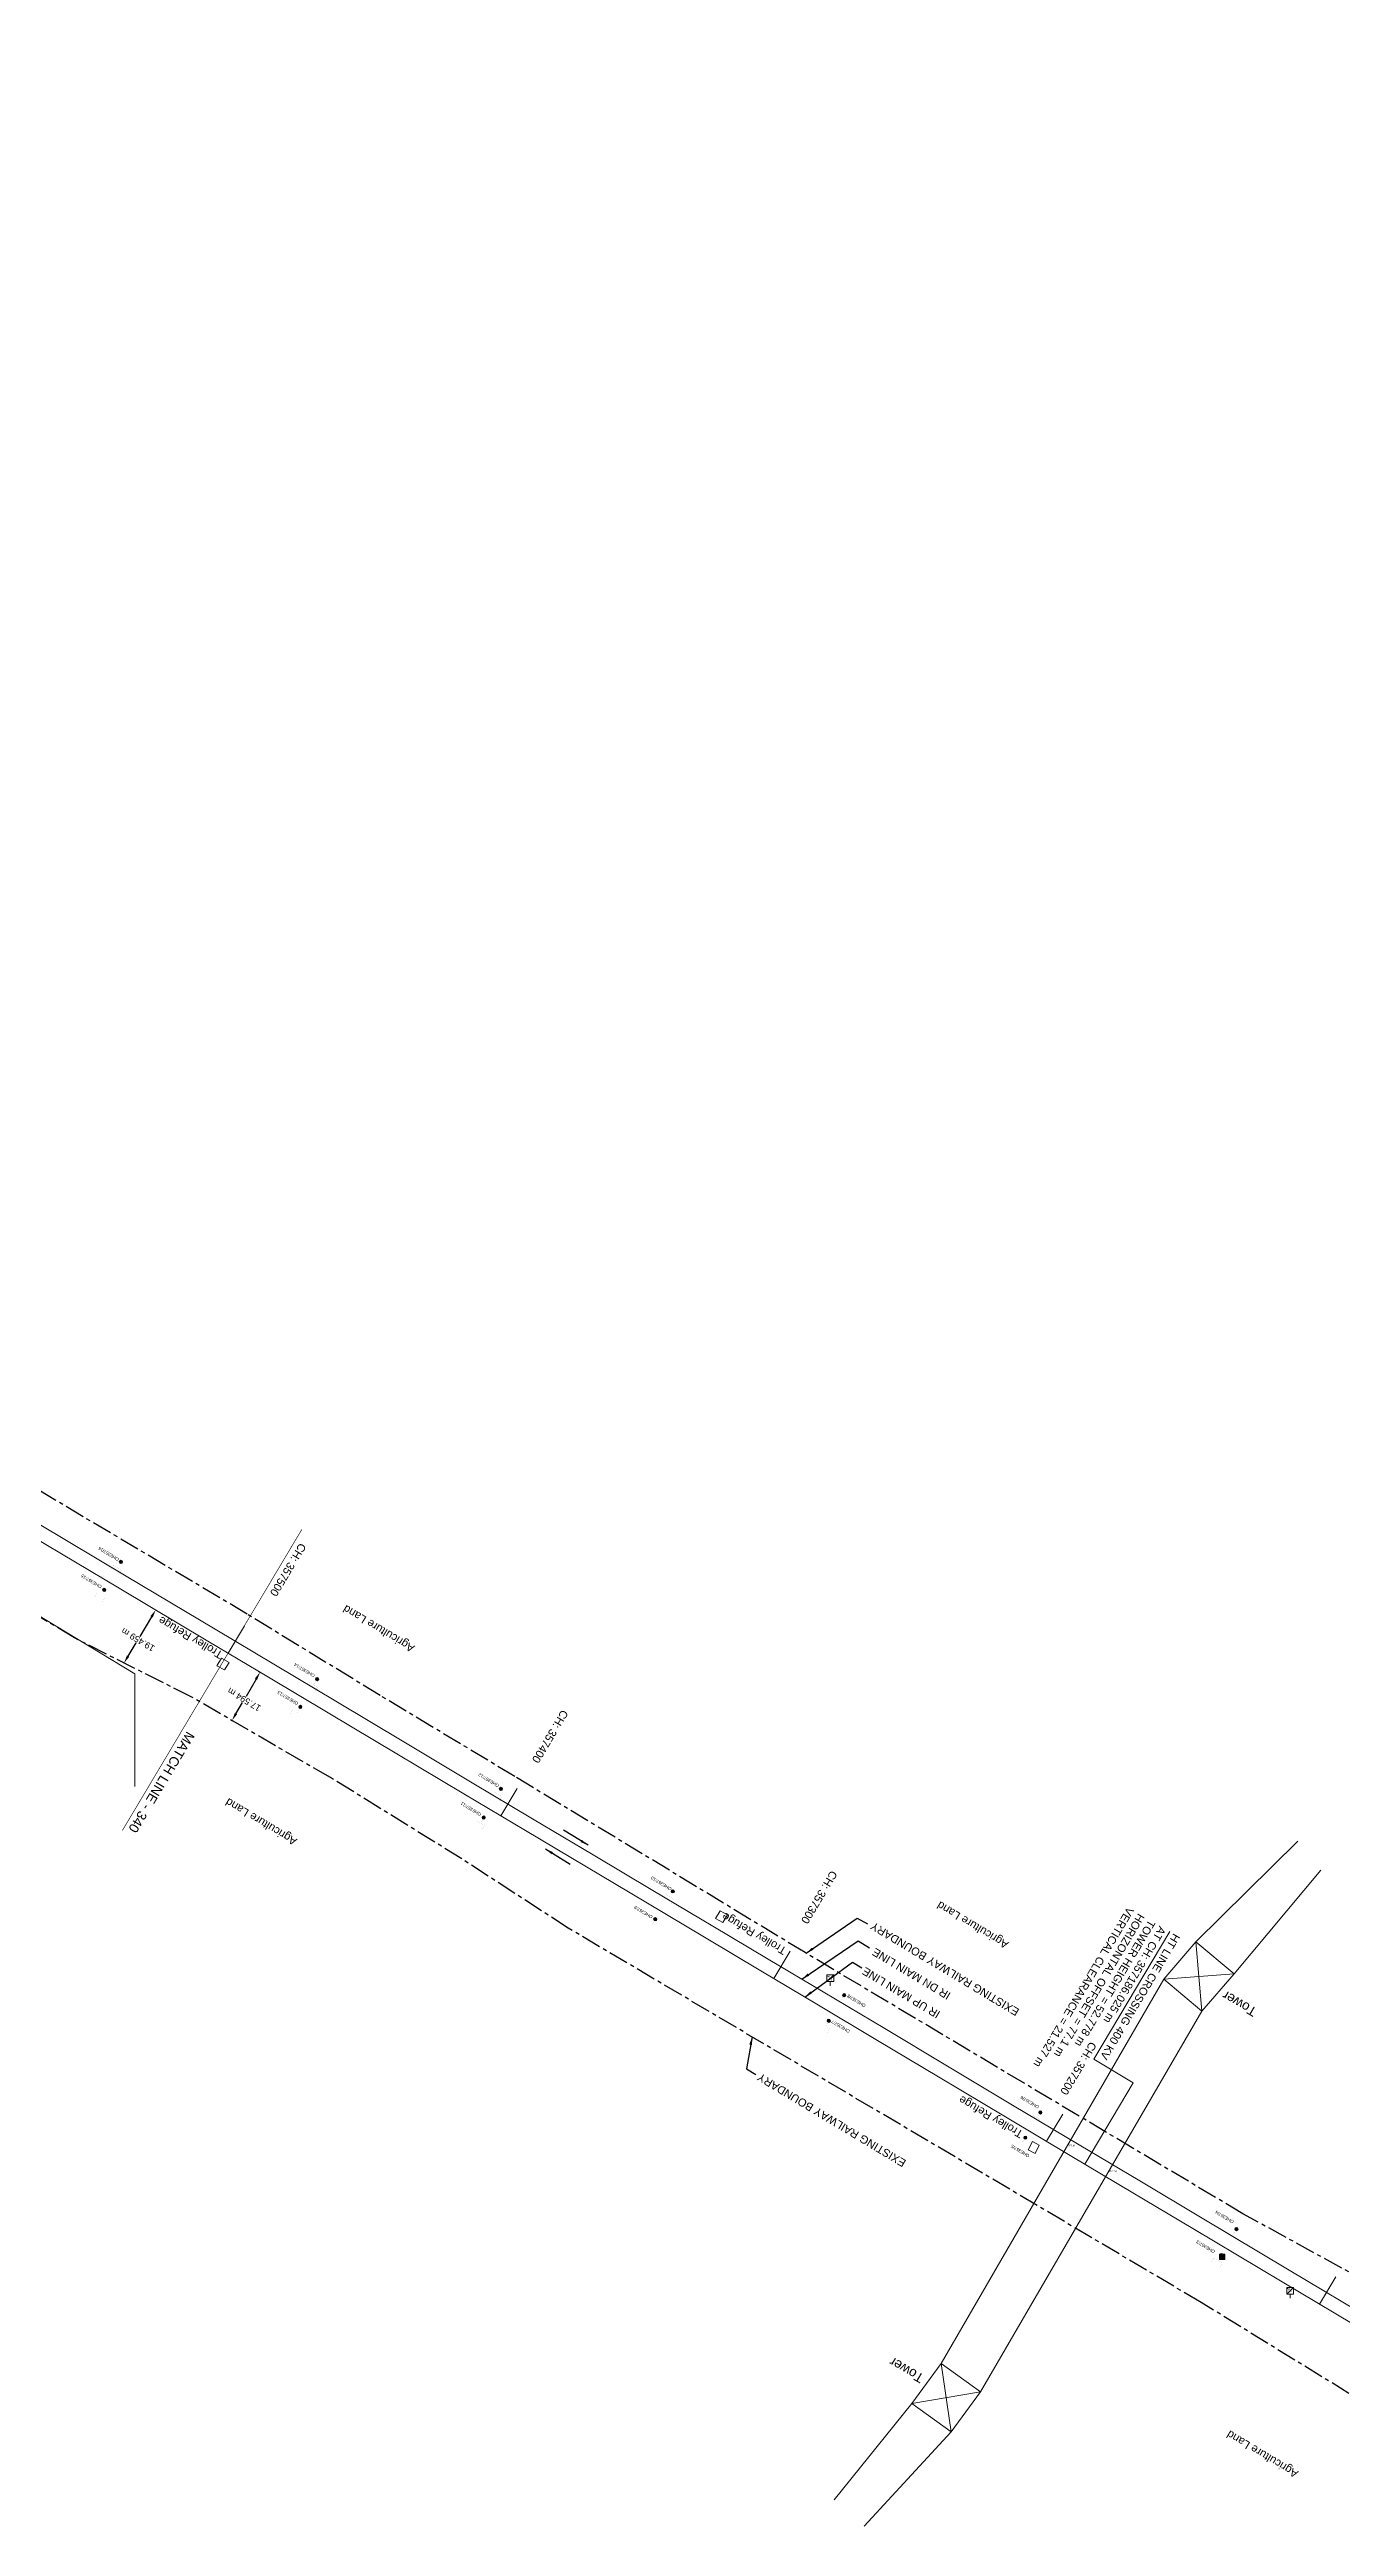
# Model space of a CAD drawing. Header units: metres. Extents: x 593168 to 611286, y 3401475 to 3412398.
# Drawn here: x 596190 to 596597, y 3410230 to 3411010 of the extents above; entities that cross this region are included whole.
import ezdxf
from ezdxf.enums import TextEntityAlignment as Align

# ---------------------------------------------------------------- set-up
doc = ezdxf.new("R2010")
doc.units = ezdxf.units.M
doc.header["$MEASUREMENT"] = 0
doc.linetypes.add('CENTER', pattern=[2, 1.25, -0.25, 0.25, -0.25])
doc.linetypes.add('PHANTOM2', pattern=[1.25, 0.625, -0.125, 0.125, -0.125, 0.125, -0.125])
doc.layers.get('Defpoints').update_dxf_attribs({"lineweight": 0})
for name, color, linetype, lineweight in [('Bench_Mark', 7, 'Continuous', 0), ('Compound Wall', 251, 'Continuous', 0), ('DFCC BOUNDARY', 6, 'CENTER', 0), ('Existing IR Chainage', 7, 'Continuous', 0), ('Existing IR Track', 7, 'Continuous', 0), ('HT & LT DETAILS IN PLAN', 7, 'Continuous', 0), ('OHE MAST', 8, 'Continuous', 0), ('OHE MAST TEXT', 8, 'Continuous', 0), ('Pow_Line', 134, 'Continuous', 0), ('PWR_LINE', 134, 'POWER', 0), ('Side Details', 251, 'Continuous', 0), ('Text1', 251, 'Continuous', 0), ('Tower', 7, 'Continuous', 0), ('Trolley Stand', 251, 'Continuous', 0), ('WL', 7, 'Continuous', 0)]:
    doc.layers.add(name, color=color, linetype=linetype, lineweight=lineweight)
doc.layers.add('Existing Railway Boundary', color=7, linetype='CENTER')
doc.layers.add('MATCH LINE', color=7, linetype='Continuous')
doc.styles.add('CUT-FILL', font='cut-fill.shx', dxfattribs={"height": 2})
doc.styles.get("Standard").update_dxf_attribs({"font": 'arial.ttf'})
doc.styles.add('Style-Arial', font='arial.ttf')
doc.linetypes.add('POWER', pattern='A,10,-0.2,[131,ltypeshp.shx,S=0.4,R=0,X=-0.2,Y=0],-0.2,[131,ltypeshp.shx,S=0.4,R=180,X=1.2,Y=0],-1.2,-0.2,[131,ltypeshp.shx,S=0.4,R=0,X=-0.2,Y=0],-0.2,[131,ltypeshp.shx,S=0.4,R=180,X=1.2,Y=0],-1.2,-0.2,[131,ltypeshp.shx,S=0.4,R=0,X=-0.2,Y=0],-0.2,[131,ltypeshp.shx,S=0.4,R=180,X=1.2,Y=0],-1.2', length=14.8)
doc.dimstyles.new('ISO-25', dxfattribs={"dimtxt": 2.5, "dimasz": 2.5, "dimexe": 1.25, "dimexo": 0.625, "dimtad": 1, "dimtxsty": 'Standard', "dimcen": 2.5, "dimadec": 0, "dimazin": 0, "dimtfac": 1, "dimtmove": 0, "dimatfit": 3, "dimfxl": 1, "dimarcsym": 0})
doc.dimstyles.get("Standard").update_dxf_attribs({"dimtxt": 2.5, "dimasz": 0.18, "dimexe": 0.18, "dimexo": 0.0625, "dimgap": 0.09, "dimtad": 0, "dimtih": 1, "dimtoh": 1, "dimdec": 3, "dimzin": 0, "dimdsep": 46, "dimtxsty": 'Standard', "dimcen": 0.09, "dimaunit": 1, "dimadec": 4, "dimazin": 0, "dimtfac": 1, "dimtdec": 3, "dimtofl": 0, "dimtmove": 0, "dimatfit": 3, "dimfxl": 1, "dimtolj": 1, "dimtzin": 0, "dimarcsym": 0})

# ---------------------------------------------------------------- blocks, each defined once
blk = doc.blocks.new('WL')
at = {"layer": 'WL'}
for p, q in [((1.07, 3.42), (-1.06, 3.42)), ((-1.06, 3.42), (-1.06, 1.29)), ((-1.06, 1.29), (1.07, 1.29)), ((0, 1.29), (0, 0)), ((1.07, 1.29), (1.07, 3.42))]:
    blk.add_line(p, q, dxfattribs=at)
blk.add_lwpolyline([(-1.06, 1.29), (1.07, 3.42)], dxfattribs=at)
at = {"layer": 'WL', "style": 'CUT-FILL'}
for s, p in [('W', (-0.08, 3.25)), ('L', (0.61, 2.26))]:
    blk.add_text(s, height=0.739, rotation=180, dxfattribs=at).set_placement(p)
blk = doc.blocks.new('OHE MAST')
h = blk.add_hatch(color=256)
h.dxf.hatch_style = 1
edge = h.paths.add_edge_path()
edge.add_arc((0, 0), 0.514, 0, 360)
at = {"const_width": 0.01}
for points in [[(1.5, 3.5), (1.5, 2), (-1.5, 2), (-1.5, 3.5)], [(0, 2), (0, 0)]]:
    blk.add_lwpolyline(points, dxfattribs=at)
blk.add_circle((0, 0), 0.514)
blk = doc.blocks.new('*D197')
at = {"layer": 'Defpoints', "color": 0, "linetype": 'ByBlock', "ltscale": 5, "transparency": 16777216}
for p in [(596255.69, 3410499.64), (596246.87, 3410484.42), (596247.49, 3410484.06)]:
    blk.add_point(p, dxfattribs=at)
at = {"layer": 'DFCC BOUNDARY', "color": 0, "linetype": 'ByBlock', "lineweight": -2, "ltscale": 5, "transparency": 16777216}
for p, q in [((596255.8, 3410499.58), (596256.42, 3410499.22)), ((596255.06, 3410497.12), (596251.9, 3410491.67)), ((596246.98, 3410484.36), (596247.6, 3410484)), ((596248.74, 3410486.22), (596250.75, 3410489.69))]:
    blk.add_line(p, q, dxfattribs=at)
at = {"layer": 'DFCC BOUNDARY', "color": 0, "linetype": 'ByBlock', "ltscale": 5, "transparency": 16777216}
for points in [[(596254.7, 3410497.33), (596255.42, 3410496.91), (596256.32, 3410499.28)], [(596248.38, 3410486.43), (596249.11, 3410486.02), (596247.49, 3410484.06)]]:
    blk.add_solid(points, dxfattribs=at)
at = {"layer": 'DFCC BOUNDARY', "color": 0, "linetype": 'ByBlock', "ltscale": 5, "transparency": 16777216, "insert": (596251.33, 3410490.68), "char_height": 2, "attachment_point": 5, "rotation": 149, "style": 'Style-Arial'}
blk.add_mtext('\\A1;17.594 m', dxfattribs=at)
blk = doc.blocks.new('TerminatorOpen_0.5')
at = {"color": 0, "linetype": 'ByBlock', "lineweight": -2}
for q in [(-1, 0.25), (-1, 0), (-1, -0.25)]:
    blk.add_line((0, 0), q, dxfattribs=at)
blk = doc.blocks.new('*D198')
at = {"layer": 'Defpoints', "color": 0, "linetype": 'ByBlock', "ltscale": 5, "transparency": 16777216}
for p in [(596223.28, 3410518.98), (596223.47, 3410518.87), (596213.3, 3410502.28)]:
    blk.add_point(p, dxfattribs=at)
at = {"layer": 'DFCC BOUNDARY', "color": 0, "linetype": 'ByBlock', "lineweight": -2, "ltscale": 5, "transparency": 16777216}
for p, q in [((596222.19, 3410516.72), (596218.48, 3410510.52)), ((596223.39, 3410518.92), (596223.58, 3410518.8)), ((596214.78, 3410504.31), (596217.31, 3410508.55)), ((596213.41, 3410502.21), (596213.6, 3410502.1))]:
    blk.add_line(p, q, dxfattribs=at)
at = {"layer": 'DFCC BOUNDARY', "color": 0, "linetype": 'ByBlock', "ltscale": 5, "transparency": 16777216}
for points in [[(596221.83, 3410516.94), (596222.55, 3410516.51), (596223.47, 3410518.87)], [(596214.42, 3410504.52), (596215.13, 3410504.1), (596213.49, 3410502.16)]]:
    blk.add_solid(points, dxfattribs=at)
at = {"layer": 'DFCC BOUNDARY', "color": 0, "linetype": 'ByBlock', "ltscale": 5, "transparency": 16777216, "insert": (596217.9, 3410509.53), "char_height": 2, "attachment_point": 5, "rotation": 149, "style": 'Style-Arial'}
blk.add_mtext('\\A1;19.459 m', dxfattribs=at)
blk = doc.blocks.new('BM')
blk.add_hatch(color=256).paths.add_polyline_path([(-0.88, 0.88), (-0.88, -0.88), (0.88, -0.88), (0.88, 0.88)])
for p, q in [((0.88, 0.88), (-0.88, 0.88)), ((-0.88, 0.88), (-0.88, -0.88)), ((0.88, -0.88), (0.88, 0.88)), ((-0.88, -0.88), (0.88, -0.88))]:
    blk.add_line(p, q)

msp = doc.modelspace()

# ---------------------------------------------------------------- linework, layer by layer
at = {"layer": 'Compound Wall'}
for points in [[(596216.8592, 3410496.3985, 256.404), (596216.9555, 3410498.7317, 256.5359), (596142.0295, 3410544.1057, 254.6125), (595998.0843, 3410629.459, 257.8625)], [(596216.8592, 3410496.3985, 256.404), (596216.9555, 3410498.7317, 256.5359), (596142.0295, 3410544.1057, 254.6125), (595998.0843, 3410629.459, 257.8625)], [(596216.8592, 3410496.3985, 256.404), (596216.922, 3410463.3341, 257.1333)]]:
    msp.add_polyline3d(points, dxfattribs=at)
at = {"layer": 'Existing IR Chainage', "color": 7, "linetype": 'Continuous', "lineweight": 13, "flags": 128}
for points in [[(596251.3768, 3410513.8571), (596246.2576, 3410505.2668)], [(596337.2527, 3410462.6119), (596332.1303, 3410454.0234)], [(596423.148, 3410411.4032), (596418.0242, 3410402.8156)], [(596509.0259, 3410360.1598), (596503.8982, 3410351.5746)], [(596594.9105, 3410308.9374), (596589.7832, 3410300.3519)]]:
    msp.add_lwpolyline(points, dxfattribs=at)
at = {"layer": 'Existing IR Track', "color": 0, "lineweight": 15, "flags": 128}
for points in [[(596608.1158, 3410294.4054), (596580.2867, 3410311.0307), (596552.3889, 3410327.6969), (596533.2762, 3410339.0893), (596514.1136, 3410350.5114), (596493.2165, 3410363.004), (596472.2002, 3410375.5677), (596452.9377, 3410387.073), (596433.5845, 3410398.6324), (596416.2408, 3410408.9654), (596398.894, 3410419.3002), (596379.986, 3410430.5534), (596361.1413, 3410441.7689), (596342.0768, 3410453.1532), (596323.0983, 3410464.4862), (596301.5998, 3410477.3278), (596280.1484, 3410490.1412), (596261.1948, 3410501.4512), (596242.2044, 3410512.7832), (596214.2067, 3410529.5171), (596186.2954, 3410546.1995)], [(596605.8917, 3410290.7318), (596578.0791, 3410307.3417), (596549.9013, 3410324.1695), (596531.0598, 3410335.3876), (596511.8521, 3410346.8239), (596490.9898, 3410359.2844), (596469.9118, 3410371.8737), (596450.6964, 3410383.3301), (596431.6069, 3410394.7114), (596413.9989, 3410405.2173), (596396.7737, 3410415.4949), (596377.7544, 3410426.8249), (596339.8438, 3410449.4228), (596320.4404, 3410460.9957), (596299.3616, 3410473.5886), (596277.7745, 3410486.485), (596258.9508, 3410497.7025), (596239.8333, 3410509.0952), (596211.9519, 3410525.7502), (596184.4915, 3410542.1537)]]:
    msp.add_lwpolyline(points, dxfattribs=at)
at = {"layer": 'Existing Railway Boundary', "ltscale": 5}
for points in [[(596623.1238, 3410297.2414), (596565.7099, 3410328.7441), (596427.9027, 3410410.979), (596336.5641, 3410466.3901), (596294.1327, 3410491.9209), (596252.2462, 3410517.5825), (596122.0216, 3410594.9779), (596041.2343, 3410642.8592), (595950.3874, 3410695.8455), (595923.2487, 3410712.1863), (595898.0299, 3410726.5886), (595863.6515, 3410747.1001), (595773.0721, 3410801.8182), (595724.1058, 3410831.245), (595686.0849, 3410853.8196), (595607.5762, 3410900.8377), (595422.7043, 3411010.1706)], [(596667.2219, 3410230.3128), (596552.5715, 3410300.8278), (596353.2672, 3410418.7139), (596319.8018, 3410440.5095), (596278.5061, 3410466.0808), (596234.8081, 3410491.4151), (596197.8735, 3410510.0694), (596147.1649, 3410540.8969), (596061.8544, 3410591.7041), (596019.4509, 3410617.0475), (595935.1346, 3410669.1451), (595882.345, 3410700.8951), (595847.8965, 3410722.1304), (595812.6684, 3410741.815), (595784.8688, 3410757.8556), (595756.8821, 3410774.948), (595709.6343, 3410802.9031), (595669.8324, 3410826.98), (595399.9234, 3410989.4837)]]:
    msp.add_lwpolyline(points, dxfattribs=at)
at = {"layer": 'HT & LT DETAILS IN PLAN', "lineweight": 13, "flags": 128}
msp.add_lwpolyline([(596515.8995, 3410344.4152), (596531.1466, 3410370.0231), (596518.7238, 3410377.4197), (596542.6751, 3410417.6468)], dxfattribs=at)
msp.add_lwpolyline([(596515.8995, 3410344.4152), (596531.1466, 3410370.0231), (596518.7238, 3410377.4197), (596542.6751, 3410417.6468)], dxfattribs=at)
at = {"layer": 'MATCH LINE', "linetype": 'PHANTOM2', "ltscale": 15, "const_width": 0.2}
msp.add_lwpolyline([(596269.491, 3410544.2535), (596212.9774, 3410449.4211)], dxfattribs=at)
at = {"layer": 'Pow_Line'}
for points in [[(596550.8999, 3410414.4248, 256.0531), (596582.999, 3410446.0776, 0)], [(596562.9138, 3410404.3215, 256.0531), (596590.2511, 3410436.9431, 0)], [(596461.457, 3410268.9952, 256.5489), (596436.993, 3410238.7296, 0)], [(596473.8355, 3410260.1514, 256.5119), (596446.4326, 3410230.3671, -0.0001)]]:
    msp.add_polyline3d(points, dxfattribs=at)
at = {"layer": 'PWR_LINE', "flags": 128}
for points, elevation in [([(596540.7632, 3410402.6751), (596470.6828, 3410281.577)], 256.331), ([(596540.7632, 3410402.6751), (596470.6828, 3410281.577)], 256.331), ([(596483.0612, 3410272.7331), (596552.777, 3410392.5719)], 256.5829), ([(596483.0612, 3410272.7331), (596552.777, 3410392.5719)], 256.5829)]:
    msp.add_lwpolyline(points, dxfattribs=dict(at, elevation=elevation))
at = {"layer": 'Tower'}
for points in [[(596552.777, 3410392.5719, 256.28), (596540.7632, 3410402.6751, 256.331), (596550.8999, 3410414.4248, 256.0531), (596562.9138, 3410404.3215, 256.0531)], [(596552.777, 3410392.5719, 256.28), (596540.7632, 3410402.6751, 256.331), (596550.8999, 3410414.4248, 256.0531), (596562.9138, 3410404.3215, 256.0531)], [(596483.0612, 3410272.7331, 256.5829), (596473.8355, 3410260.1514, 256.5119), (596461.457, 3410268.9952, 256.5489), (596470.6828, 3410281.577, 256.5489)], [(596483.0612, 3410272.7331, 256.5829), (596473.8355, 3410260.1514, 256.5119), (596461.457, 3410268.9952, 256.5489), (596470.6828, 3410281.577, 256.5489)]]:
    msp.add_polyline3d(points, close=True, dxfattribs=at)
for points in [[(596552.777, 3410392.5719, 256.28), (596550.8999, 3410414.4248, 256.0531)], [(596552.777, 3410392.5719, 256.28), (596550.8999, 3410414.4248, 256.0531)], [(596540.7632, 3410402.6751, 256.331), (596562.9138, 3410404.3215, 256.0531)], [(596540.7632, 3410402.6751, 256.331), (596562.9138, 3410404.3215, 256.0531)], [(596473.8355, 3410260.1514, 256.5119), (596470.6828, 3410281.577, 256.5489)], [(596473.8355, 3410260.1514, 256.5119), (596470.6828, 3410281.577, 256.5489)], [(596483.0612, 3410272.7331, 256.5829), (596461.457, 3410268.9952, 256.5489)], [(596483.0612, 3410272.7331, 256.5829), (596461.457, 3410268.9952, 256.5489)]]:
    msp.add_polyline3d(points, dxfattribs=at)
at = {"layer": 'Trolley Stand'}
for points in [[(596245.091, 3410499.9769, 257.8985), (596246.5785, 3410502.3647, 257.9065), (596244.2059, 3410503.6897, 257.9195), (596242.7185, 3410501.3018, 257.9195)], [(596402.0413, 3410420.4476, 258.0465), (596399.7176, 3410421.7071, 258.0025), (596401.1191, 3410424.1335, 258.0085), (596403.4431, 3410422.8739, 258.0085)], [(596500.3001, 3410347.7236, 258.0475), (596498.1417, 3410348.8941, 258.0455), (596499.4336, 3410351.4989, 258.0225), (596501.5919, 3410350.3285, 258.0225)]]:
    msp.add_polyline3d(points, close=True, dxfattribs=at)

# ---------------------------------------------------------------- block references
at = {"layer": 'Bench_Mark'}
msp.add_blockref('BM', (596559.175, 3410315.211, 257.194), dxfattribs=at)
at = {"layer": 'OHE MAST', "rotation": 149.0208306544456}
for p in [(596212.5063, 3410533.9843), (596207.2669, 3410525.1757), (596274.2863, 3410497.0987), (596269.0122, 3410488.3655), (596332.1434, 3410462.5448), (596326.7182, 3410453.4966), (596386.2148, 3410430.28), (596380.7135, 3410421.4786), (596440.1868, 3410397.6262), (596435.3482, 3410389.5324), (596501.9434, 3410360.6815), (596497.2065, 3410352.7159), (596563.6426, 3410323.9524), (596558.9023, 3410315.7861)]:
    msp.add_blockref('OHE MAST', p, dxfattribs=at)
at = {"layer": 'WL', "xscale": 0.9997078270025586, "yscale": 0.9997078270025586, "zscale": 0.9997078270025586}
for p in [(596435.8144, 3410400.5687, 257.9615), (596580.5624, 3410302.1506, 256.406)]:
    msp.add_blockref('WL', p, dxfattribs=at)

# ---------------------------------------------------------------- texts
at = {"layer": 'Existing IR Chainage', "color": 7, "lineweight": 0, "char_height": 2.5, "attachment_point": 6, "line_spacing_factor": 0.60036, "style": 'Style-Arial'}
for s, insert, rotation in [('CH: 357500', (596260.3618, 3410523.5247), 239.2079729), ('CH: 357400', (596342.8504, 3410471.0323), 239.1866986), ('CH: 357300', (596427.5562, 3410420.4178), 239.1773106), ('CH: 357200', (596509.1326, 3410366.5266), 239.1513197)]:
    msp.add_mtext(s, dxfattribs=dict(at, insert=insert, rotation=rotation))
at = {"layer": 'Existing IR Track', "color": 7, "lineweight": -3}
for s, p in [('IR DN MAIN LINE', (596449.3671, 3410411.5)), ('IR UP MAIN LINE', (596446.2085, 3410405.4861))]:
    msp.add_text(s, height=2.5, rotation=149, dxfattribs=at).set_placement(p, align=Align.MIDDLE_RIGHT)
at = {"layer": 'Existing Railway Boundary', "linetype": 'Continuous', "ltscale": 5}
for p in [(596449.4741, 3410420.7321, -523.9387), (596413.8345, 3410373.1548, 613.7163)]:
    msp.add_text('EXISTING RAILWAY BOUNDARY', height=2.5, rotation=149, dxfattribs=at).set_placement(p, align=Align.RIGHT)
at = {"layer": 'HT & LT DETAILS IN PLAN', "style": 'Style-Arial'}
for s, rotation, p in [('VERTICAL CLEARANCE = 21.527 m', 239.1160485, (596529.3889, 3410425.5479)), ('VERTICAL CLEARANCE = 21.527 m', 239.1160485, (596529.3889, 3410425.5479)), ('HORIZONTAL OFFSET = 77.1 m', 239.1160485, (596532.7436, 3410423.5537)), ('HORIZONTAL OFFSET = 77.1 m', 239.1160485, (596532.7436, 3410423.5537)), ('TOWER HEIGHT = 52.778 m', 239.1160485, (596536.0983, 3410421.5595)), ('TOWER HEIGHT = 52.778 m', 239.1160485, (596536.0983, 3410421.5595)), ('AT CH: 357186.025 m', 239.2302956, (596539.453, 3410419.5652)), ('AT CH: 357186.025 m', 239.2302956, (596539.453, 3410419.5652)), ('HT LINE CROSSING 400 KV', 239.2302956, (596543.8922, 3410417.2476)), ('HT LINE CROSSING 400 KV', 239.2302956, (596543.8922, 3410417.2476))]:
    msp.add_text(s, height=2.5, rotation=rotation, dxfattribs=at).set_placement(p)
at = {"layer": 'MATCH LINE', "linetype": 'Continuous'}
msp.add_text('MATCH LINE - 340', height=3, rotation=239.0346667, dxfattribs=at).set_placement((596233.3272, 3410480.8662))
at = {"layer": 'OHE MAST TEXT'}
for s, p in [('OHE357/16', (596212.0169, 3410535.0694, 257.505)), ('OHE357/15', (596206.5887, 3410526.4594, 257.528)), ('OHE357/14', (596273.6893, 3410498.4632, 257.648)), ('OHE357/13', (596268.4766, 3410489.7124, 257.66)), ('OHE357/12', (596331.687, 3410463.8311, 257.813)), ('OHE357/11', (596326.0895, 3410454.7642, 257.65)), ('OHE357/10', (596385.9926, 3410431.3279, 257.797)), ('OHE357/9', (596380.0093, 3410422.5008, 257.669)), ('OHE357/8', (596447.066, 3410394.5705, 257.792)), ('OHE357/7', (596442.1117, 3410386.5023, 257.724)), ('OHE357/6', (596501.6224, 3410362.6556, 257.914)), ('OHE357/5', (596498.6442, 3410347.279, 257.839)), ('OHE357/4', (596562.9679, 3410326.5137, 257.763)), ('OHE357/3', (596557.0116, 3410317.1343, 257.751))]:
    msp.add_text(s, height=1, rotation=149, dxfattribs=at).set_placement(p)
at = {"layer": 'Side Details'}
for p in [(596305.1928, 3410507.4976, 156.3202), (596268.1922, 3410446.6793, 156.3202), (596492.1654, 3410414.1803, 156.3202), (596583.3512, 3410247.5785, 156.3202)]:
    msp.add_text('Agriculture Land', height=2.5, rotation=149, dxfattribs=at).set_placement(p)
at = {"layer": 'Text1'}
for p in [(596244.8556, 3410505.5238, -0.5208), (596244.8556, 3410505.5238, -0.5208), (596422.2807, 3410412.3016, -0.5208), (596422.2807, 3410412.3016, -0.5208), (596496.7816, 3410354.5961, -0.5208), (596496.7816, 3410354.5961, -0.5208)]:
    msp.add_text('Trolley Refuge', height=2.5, rotation=149.7733763, dxfattribs=at).set_placement(p)
at = {"layer": 'Tower', "color": 7}
for p in [(596570.399, 3410393.2859, 156.3202), (596465.5956, 3410277.8957, 156.3202)]:
    msp.add_text('Tower', height=3, rotation=149.7733763, dxfattribs=at).set_placement(p)
at = {"layer": 'Tower'}
for s, p in [('HT22.81', (596510.266, 3410349.9763, 256.331)), ('HT22.30', (596523.2927, 3410341.8895, 256.28))]:
    msp.add_text(s, height=0.5, dxfattribs=at).set_placement(p)

# ---------------------------------------------------------------- dimensions: what is measured, and where the dimension line sits
at = {"layer": 'DFCC BOUNDARY', "color": 7, "linetype": 'ByBlock', "ltscale": 5}
for base, p1, p2, angle, picture, middle in [((596223.4729, 3410518.8681), (596213.3049, 3410502.2756), (596223.2839, 3410518.981), 59.1479694, '*D198', (596217.8957, 3410509.5314)), ((596247.4909, 3410484.0622), (596255.6916, 3410499.6448), (596246.8671, 3410484.4238), 239.896609, '*D197', (596251.3282, 3410490.681))]:
    dim = msp.add_linear_dim(base=base, p1=p1, p2=p2, angle=angle, dimstyle='Standard', override={"dimtxt": 2, "dimasz": 2.5, "dimexe": 0.125, "dimexo": 0.125, "dimgap": 0.125, "dimtad": 1, "dimtih": 0, "dimtoh": 0, "dimdec": 3, "dimzin": 11, "dimpost": ' m', "dimtxsty": 'Style-Arial', "dimsah": 1, "dimadec": 4, "dimazin": 3, "dimtmove": 2, "dimatfit": 1, "dimldrblk": 'TerminatorOpen_0.5', "dimfrac": 2, "dimtzin": 11}, dxfattribs=at)
    dim.commit()
    dim.dimension.update_dxf_attribs({"geometry": picture, "text_midpoint": middle, "dimtype": 129, "text_rotation": 149})

# ---------------------------------------------------------------- leaders
at = {"layer": 'Existing IR Track', "color": 7, "lineweight": -3}
for points, override in [([(596346.1314, 3410443.6155), (596353.9692, 3410438.8572)], {"dimtxt": 3, "dimasz": 2.5, "dimtad": 0, "dimdec": 3, "dimzin": 2, "dimtdec": 3}), ([(596359.5678, 3410444.8209), (596351.8863, 3410449.5359)], {"dimtxt": 3, "dimasz": 2.5, "dimtad": 0, "dimdec": 3, "dimzin": 2, "dimtdec": 3}), ([(596426.8657, 3410402.6353), (596444.5812, 3410414.6903), (596448.1782, 3410412.4655)], {"dimtxt": 3, "dimasz": 2.5, "dimgap": 0.625, "dimtad": 0, "dimdec": 3, "dimzin": 2, "dimtdec": 3}), ([(596427.788, 3410396.99), (596442.822, 3410408.0154), (596445.7947, 3410406.2368)], {"dimtxt": 3, "dimasz": 2.5, "dimgap": 0.625, "dimtad": 0, "dimdec": 3, "dimzin": 2, "dimtdec": 3})]:
    msp.add_leader(points, dimstyle='ISO-25', override=override, dxfattribs=at)
at = {"layer": 'Existing Railway Boundary', "linetype": 'Continuous', "ltscale": 5}
for points in [[(596428.2241, 3410410.7872, -1137.655), (596444.3231, 3410421.8021, -1137.655), (596447.5568, 3410420.0455, -1137.655)], [(596411.1746, 3410384.4624), (596409.4336, 3410374.4035), (596412.3927, 3410372.6209)]]:
    msp.add_leader(points, dimstyle='ISO-25', override={"dimtxt": 3, "dimasz": 2.5, "dimgap": 0.625, "dimtad": 0, "dimdec": 3, "dimzin": 2, "dimtdec": 3}, dxfattribs=at)

doc.saveas('drawing.dxf')
